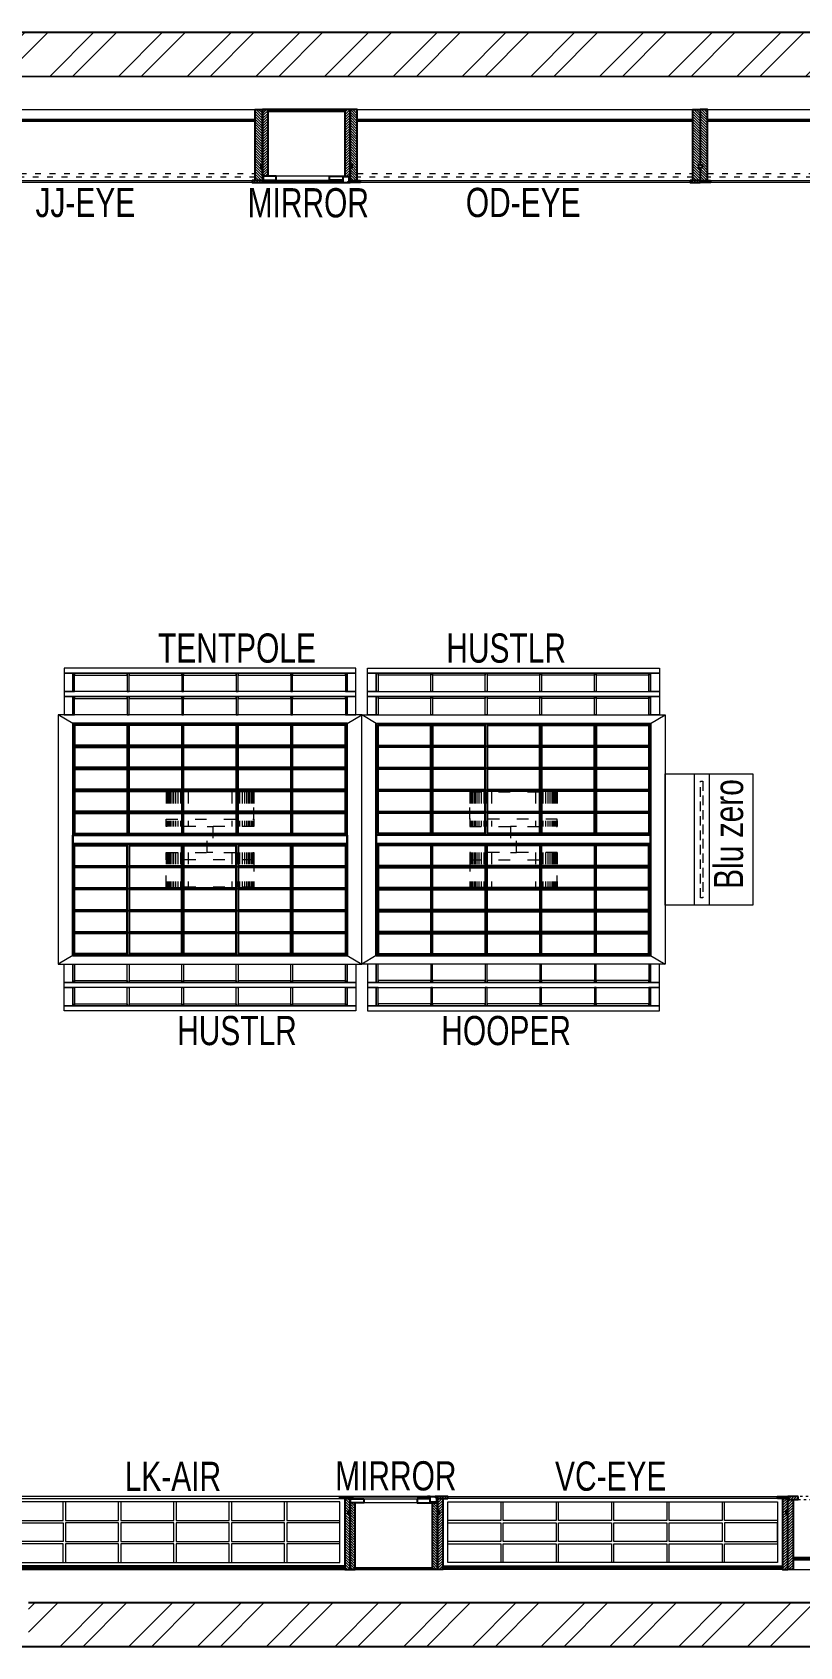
# Model space of a CAD drawing. Header units: feet. Extents: x 2649235 to 2667589, y -5717967 to -5712435.
# Drawn here: x 2652631 to 2655260, y -5717967 to -5712435 of the extents above; entities that cross this region are included whole.
import ezdxf

# ---------------------------------------------------------------- set-up
doc = ezdxf.new("R2010")
doc.units = ezdxf.units.FT
doc.header["$LTSCALE"] = 33
doc.header["$MEASUREMENT"] = 0
doc.linetypes.add('ACAD_ISO03W100', pattern=[30, 12, -18])
doc.linetypes.add('D10_DASHED', pattern=[0.75, 0.5, -0.25])
doc.layers.add('A-WALL', color=1, linetype='Continuous')
for name, color, linetype, lineweight in [('A-WALL HATCH', 251, 'Continuous', 0), ('HIDDEN LINE', 177, 'Continuous', 0), ('LENS-DIM', 252, 'Continuous', 5), ('LENS-FURNITURE', 13, 'Continuous', 9), ('LENS_DIMENSION', 193, 'Continuous', 0), ('LENS_TEXT', 31, 'Continuous', 5), ('LK-FF&E FLOOR', 1, 'Continuous', 9), ('LK-FF&E WALL', 1, 'Continuous', 9), ('LN-ELEVATION-1', 81, 'Continuous', 25), ('LN-ELEVATION-2', 103, 'Continuous', 20), ('LN-ELEVATION-3', 125, 'Continuous', 18), ('LN-ELEVATION-4', 145, 'Continuous', 13), ('LN-ELEVATION-5', 167, 'Continuous', 5), ('LN-HATCH', 251, 'Continuous', 0), ('PLANO-TXT', 252, 'Continuous', 5)]:
    doc.layers.add(name, color=color, linetype=linetype, lineweight=lineweight)
doc.styles.add('LK TXT', font='GILC____.TTF', dxfattribs={"height": 100})
pattern_1 = [(45, (7858054.083674966, 3504049.203216764), (-4.490128060534575, 4.490128060534575), [])]
pattern_2 = [(45, (3990327.293469645, 1709214.691590092), (-4.490128060534575, 4.490128060534575), [])]

# ---------------------------------------------------------------- blocks, each defined once
blk = doc.blocks.new('A$C5cfb5471')
at = {"layer": 'A-WALL HATCH'}
h = blk.add_hatch(dxfattribs=at)
h.set_pattern_fill('ANSI32', color=256, scale=444)
h.set_pattern_definition([(45, (-3590091.933829314, 5459267.424079073), (-117.7332790675601, 117.7332790675601), []), (45, (-3590013.444976734, 5459267.424079073), (-117.7332790675601, 117.7332790675601), [])])
h.paths.add_polyline_path([(-11795.90000000037, 0), (-11795.90000000037, 150), (-14970.90000000037, 150), (-14970.90000000037, 0)])
h.paths.add_polyline_path([(-11771.00284641608, 5380.134664833546), (-11771.00284641608, 5532.399999999441), (-14996.30000000074, 5532.399999999441), (-14996.30000000074, 5382.399999999441)])
h.paths.add_polyline_path([(-15250.30000000074, 5382.399999999441), (-15250.30000000074, 5532.399999999441), (-18323.70000000018, 5532.399999999441), (-18323.70000000018, 4925.199999999255), (-18069.70000000018, 4925.199999999255), (-18069.70000000018, 5382.399999999441)])
h.paths.add_polyline_path([(-15224.90000000037, 0), (-15224.90000000037, 150), (-18069.70000000018, 150), (-18069.70000000018, 607.1999999992549), (-18323.70000000018, 607.1999999992549), (-18323.70000000018, 0)])
at = {"layer": 'A-WALL'}
for p, q in [((-18323.70000000018, 5532.399999999441), (0, 5532.399999999441)), ((-14996.30000000074, 5382.399999999441), (-11771.00284641608, 5380.134664833546)), ((-11795.90000000037, 150), (-14970.90000000037, 150)), ((0, 0), (-18323.70000000018, 0))]:
    blk.add_line(p, q, dxfattribs=at)
blk = doc.blocks.new('MIRROR')
at = {"layer": 'LN-HATCH', "ltscale": 0.5}
h = blk.add_hatch(dxfattribs=at)
h.set_pattern_fill('ANSI31', color=256, scale=2)
h.set_pattern_definition([(45, (4060433.741624544, 1708720.786904081), (-4.490128060534575, 4.490128060534575), [])])
h.paths.add_polyline_path([(212.944788963403, 101.3407590774622), (230.944788963403, 101.3407590774622), (230.944788963403, -127.6592409225377), (212.944788963403, -127.6592409225377)])
h.paths.add_polyline_path([(230.944788963403, 95.34075907746227), (494.9447889634027, 95.34075907746227), (494.9447889634027, 101.3407590774622), (230.944788963403, 101.3407590774622)])
h.paths.add_polyline_path([(512.9447889634027, 101.3407590774622), (494.9447889634027, 101.3407590774622), (494.9447889634027, -127.6592409225377), (512.9447889634027, -127.6592409225377)])
at = {"layer": 'Defpoints'}
blk.add_lwpolyline([(512.9447889634027, 101.3407590774622), (212.944788963403, 101.3407590774622), (212.944788963403, -148.6592409225377), (512.9447889634027, -148.6592409225377)], close=True, dxfattribs=at)
at = {"layer": 'LN-ELEVATION-1'}
for points in [[(212.944788963403, 101.3407590774622), (230.944788963403, 101.3407590774622), (230.944788963403, -127.6592409225377), (212.944788963403, -127.6592409225377)], [(230.944788963403, 95.34075907746227), (494.9447889634027, 95.34075907746227), (494.9447889634027, 101.3407590774622), (230.944788963403, 101.3407590774622)], [(512.9447889634027, 101.3407590774622), (494.9447889634027, 101.3407590774622), (494.9447889634027, -127.6592409225377), (512.9447889634027, -127.6592409225377)], [(259.944788963403, -141.6592409225377), (259.944788963403, -127.6592409225377), (214.944788963403, -127.6592409225377), (214.944788963403, -148.6592409225377), (223.944788963403, -148.6592409225377), (223.944788963403, -147.1592409225377), (216.444788963403, -147.1592409225377), (216.444788963403, -141.6592409225377)], [(442.944788963403, -141.6592409225377), (442.944788963403, -127.6592409225377), (487.9447889634028, -127.6592409225377), (487.9447889634028, -148.6592409225377), (478.9447889634026, -148.6592409225377), (478.9447889634026, -147.1592409225377), (486.4447889634027, -147.1592409225377), (486.4447889634027, -141.6592409225377)], [(504.944788963403, -148.6592409225377), (504.944788963403, -147.1592409225377), (509.444788963403, -147.1592409225377), (509.444788963403, -129.1592409225377), (487.9447889634028, -129.1592409225377), (487.9447889634028, -127.6592409225377), (510.9447889634028, -127.6592409225377), (510.9447889634028, -148.6592409225377)]]:
    blk.add_lwpolyline(points, close=True, dxfattribs=at)
at = {"layer": 'LN-ELEVATION-2', "color": 4, "lineweight": 0}
blk.add_lwpolyline([(216.444788963403, -141.6592409225377), (486.4447889634027, -141.6592409225377), (486.4447889634027, -147.1592409225377), (216.444788963403, -147.1592409225377)], close=True, dxfattribs=at)
at = {"layer": 'LN-ELEVATION-2'}
blk.add_lwpolyline([(259.944788963403, -141.6592409225377), (442.944788963403, -141.6592409225377), (442.944788963403, -127.6592409225377), (259.944788963403, -127.6592409225377)], close=True, dxfattribs=at)
at = {"layer": 'LN-ELEVATION-4', "ltscale": 0.5}
blk.add_line((478.9447889634026, -148.6592409225377), (223.944788963403, -148.6592409225377), dxfattribs=at)
blk = doc.blocks.new('JJ SH 1200')
at = {"layer": 'LN-HATCH', "ltscale": 0.5}
h = blk.add_hatch(dxfattribs=at)
h.set_pattern_fill('ANSI31', color=256, scale=2)
h.set_pattern_definition([(45, (4097187.330767878, 1708800.267299229), (-4.490128060534575, 4.490128060534575), [])])
h.paths.add_polyline_path([(792.0591651862488, 220), (792.0591651862488, 30), (786.0591651862486, 30), (786.0591651862486, 20), (792.0591651862488, 20), (792.0591651862488, -24), (767.0591651862488, -24), (767.0591651862488, 220)])
h.paths.add_polyline_path([(-382.9408348137513, 180), (767.0591651862488, 180), (767.0591651862488, 186), (-382.9408348137513, 186)])
h.paths.add_polyline_path([(757.0591651862486, -24), (757.0591651862486, -30), (792.0591651862488, -30), (792.0591651862488, -24)])
h.paths.add_polyline_path([(-407.9408348137512, 220), (-407.9408348137512, 30), (-401.9408348137512, 30), (-401.9408348137512, 20), (-407.9408348137512, 20), (-407.9408348137512, -24), (-382.9408348137513, -24), (-382.9408348137513, 220)])
h.paths.add_polyline_path([(-372.9408348137513, -24), (-372.9408348137513, -30), (-407.9408348137512, -30), (-407.9408348137512, -24)])
at = {"layer": 'LN-ELEVATION-1', "ltscale": 0.5}
for points in [[(-407.9408348137512, 220), (-407.9408348137512, 30), (-401.9408348137512, 30), (-401.9408348137512, 20), (-407.9408348137512, 20), (-407.9408348137512, -24), (-382.9408348137513, -24), (-382.9408348137513, 220)], [(-382.9408348137513, 180), (767.0591651862488, 180), (767.0591651862488, 186), (-382.9408348137513, 186)], [(792.0591651862488, 220), (792.0591651862488, 30), (786.0591651862486, 30), (786.0591651862486, 20), (792.0591651862488, 20), (792.0591651862488, -24), (767.0591651862488, -24), (767.0591651862488, 220)], [(-372.9408348137513, -24), (-372.9408348137513, -30), (-407.9408348137512, -30), (-407.9408348137512, -24)], [(757.0591651862486, -24), (757.0591651862486, -30), (792.0591651862488, -30), (792.0591651862488, -24)]]:
    blk.add_lwpolyline(points, close=True, dxfattribs=at)
at = {"layer": 'LN-ELEVATION-3', "ltscale": 0.5}
for p, q in [((767.0591651862488, 220), (-382.9408348137513, 220)), ((757.0591651862486, -24), (-372.9408348137513, -24)), ((-372.9408348137513, -30), (757.0591651862486, -30))]:
    blk.add_line(p, q, dxfattribs=at)
at = {"layer": 'LN-ELEVATION-4', "linetype": 'ACAD_ISO03W100', "ltscale": 0.05}
blk.add_lwpolyline([(767.0591651862488, 0), (-382.9408348137513, 0), (-382.9408348137513, -12), (767.0591651862488, -12)], close=True, dxfattribs=at)
blk = doc.blocks.new('VC HD 1200')
at = {"layer": 'LN-HATCH', "ltscale": 0.5}
h = blk.add_hatch(dxfattribs=at)
h.set_pattern_fill('ANSI31', color=256, scale=2)
h.set_pattern_definition([(45, (3760859.752907088, 1795248.935917533), (-4.490128060534575, 4.490128060534575), [])])
h.paths.add_polyline_path([(-1200, 250), (-1200, 60), (-1194, 60), (-1194, 50), (-1200, 50), (-1200, 6), (-1182, 6), (-1182, 250)])
h = blk.add_hatch(dxfattribs=at)
h.set_pattern_fill('ANSI31', color=256, scale=2)
h.set_pattern_definition(pattern_1)
h.paths.add_polyline_path([(0, 250), (0, 60), (-6, 60), (-6, 50), (0, 50), (0, 6), (-18, 6), (-18, 250)])
h = blk.add_hatch(dxfattribs=at)
h.set_pattern_fill('ANSI31', color=256, scale=2)
h.set_pattern_definition([(45, (7858047.083674965, 3504049.203216764), (-4.490128060534575, 4.490128060534575), [])])
h.paths.add_polyline_path([(-1165, 6), (-1165, 0), (-1200, 0), (-1200, 6)])
h = blk.add_hatch(dxfattribs=at)
h.set_pattern_fill('ANSI31', color=256, scale=2)
h.set_pattern_definition(pattern_1)
h.paths.add_polyline_path([(-28, 6), (-28, 0), (0, 0), (0, 6)])
at = {"layer": 'LN-ELEVATION-1', "ltscale": 0.5}
for points in [[(-1200, 250), (-1200, 60), (-1194, 60), (-1194, 50), (-1200, 50), (-1200, 6), (-1182, 6), (-1182, 250)], [(-18, 238), (-1182, 238), (-1182, 244), (-18, 244)], [(0, 250), (0, 60), (-6, 60), (-6, 50), (0, 50), (0, 6), (-18, 6), (-18, 250)], [(-1165, 6), (-1165, 0), (-1200, 0), (-1200, 6)], [(-35, 6), (-35, 0), (0, 0), (0, 6)]]:
    blk.add_lwpolyline(points, close=True, dxfattribs=at)
at = {"layer": 'LN-ELEVATION-3', "ltscale": 0.5}
for p, q in [((-1182, 250), (-18, 250)), ((-1165, 6), (-35, 6)), ((-35, 0), (-1165, 0))]:
    blk.add_line(p, q, dxfattribs=at)
for points in [[(-1165.000000000465, 226), (-35, 226), (-35, 18), (-1165.000000000465, 18)], [(-1165.000000000465, 226), (-983.3333333334886, 226), (-983.3333333334886, 162), (-1165.000000000465, 162)], [(-975.3333333334886, 226), (-793.6666666665112, 226), (-793.6666666665112, 162), (-975.3333333334886, 162)], [(-785.6666666665112, 226), (-603.9999999995342, 226), (-603.9999999995342, 162), (-785.6666666665112, 162)], [(-595.9999999995342, 226), (-414.3333333325572, 226), (-414.3333333325572, 162), (-595.9999999995342, 162)], [(-406.3333333325572, 226), (-224.6666666655801, 226), (-224.6666666655801, 162), (-406.3333333325572, 162)], [(-216.6666666655801, 226), (-34.99999999860302, 226), (-34.99999999860302, 162), (-216.6666666655801, 162)], [(-1165.000000000465, 90), (-983.3333333334886, 90), (-983.3333333334886, 154), (-1165.000000000465, 154)], [(-975.3333333334886, 154), (-793.6666666665112, 154), (-793.6666666665112, 90), (-975.3333333334886, 90)], [(-785.6666666665112, 154), (-603.9999999995342, 154), (-603.9999999995342, 90), (-785.6666666665112, 90)], [(-595.9999999995342, 154), (-414.3333333325572, 154), (-414.3333333325572, 90), (-595.9999999995342, 90)], [(-406.3333333325572, 154), (-224.6666666655801, 154), (-224.6666666655801, 90), (-406.3333333325572, 90)], [(-216.6666666655801, 154), (-34.99999999860302, 154), (-34.99999999860302, 90), (-216.6666666655801, 90)], [(-1165.000000000465, 82), (-983.3333333334886, 82), (-983.3333333334886, 18), (-1165.000000000465, 18)], [(-975.3333333334886, 82), (-793.6666666665112, 82), (-793.6666666665112, 18), (-975.3333333334886, 18)], [(-785.6666666665112, 82), (-603.9999999995342, 82), (-603.9999999995342, 18), (-785.6666666665112, 18)], [(-595.9999999995342, 82), (-414.3333333325572, 82), (-414.3333333325572, 18), (-595.9999999995342, 18)], [(-406.3333333325572, 82), (-224.6666666655801, 82), (-224.6666666655801, 18), (-406.3333333325572, 18)], [(-216.6666666655801, 82), (-34.99999999860302, 82), (-34.99999999860302, 18), (-216.6666666655801, 18)]]:
    blk.add_lwpolyline(points, close=True, dxfattribs=at)
blk = doc.blocks.new('ffgd')
at = {"layer": 'LN-ELEVATION-4', "linetype": 'ACAD_ISO03W100', "ltscale": 0.1}
blk.add_lwpolyline([(0, 47.31184294237753), (0, -41.46233547315932), (-20, -41.46233547315932), (-20, 47.31184294237753)], close=True, dxfattribs=at)
at = {"layer": 'LN-ELEVATION-5', "linetype": 'ACAD_ISO03W100', "ltscale": 0.1}
for p, q in [((-159.8999999999068, 165.715584376594), (-159.8999999999068, 47.31184294237753)), ((-159.6999999997206, 165.715584376594), (-159.6999999997206, 47.31184294237753)), ((-159.3999999999068, 165.715584376594), (-159.3999999999068, 47.31184294237753)), ((-159, 165.715584376594), (-159, 47.31184294237753)), ((-158.5, 165.715584376594), (-158.5, 47.31184294237753)), ((-157.8999999999068, 165.715584376594), (-157.8999999999068, 47.31184294237753)), ((-157.1000000000931, 165.715584376594), (-157.1000000000931, 47.31184294237753)), ((-156.1000000000931, 165.715584376594), (-156.1000000000931, 47.31184294237753)), ((-154.1000000000931, 165.715584376594), (-154.1000000000931, 47.31184294237753)), ((-151.1000000000931, 165.715584376594), (-151.1000000000931, 47.31184294237753)), ((-146.1000000000931, 165.715584376594), (-146.1000000000931, 47.31184294237753)), ((-141.1000000000931, 165.715584376594), (-141.1000000000931, 47.31184294237753)), ((-135.1000000000931, 165.715584376594), (-135.1000000000931, 47.31184294237753)), ((-128.1000000000931, 165.715584376594), (-128.1000000000931, 47.31184294237753)), ((-120.1000000000931, 165.715584376594), (-120.1000000000931, 47.31184294237753)), ((-111.1000000000931, 165.715584376594), (-111.1000000000931, 47.31184294237753)), ((-102.1000000000931, 165.715584376594), (-102.1000000000931, 47.31184294237753)), ((-85, 165.715584376594), (-85, 47.31184294237753)), ((65, 165.715584376594), (65, 47.31184294237753)), ((82.10000000009315, 165.715584376594), (82.10000000009315, 47.31184294237753)), ((91.10000000009312, 165.715584376594), (91.10000000009312, 47.31184294237753)), ((100.1000000000931, 165.715584376594), (100.1000000000931, 47.31184294237753)), ((108.1000000000931, 165.715584376594), (108.1000000000931, 47.31184294237753)), ((115.1000000000931, 165.715584376594), (115.1000000000931, 47.31184294237753)), ((121.1000000000931, 165.715584376594), (121.1000000000931, 47.31184294237753)), ((126.1000000000931, 165.715584376594), (126.1000000000931, 47.31184294237753)), ((131.1000000000931, 165.715584376594), (131.1000000000931, 47.31184294237753)), ((134.1000000000931, 165.715584376594), (134.1000000000931, 47.31184294237753)), ((136.1000000000931, 165.715584376594), (136.1000000000931, 47.31184294237753)), ((137.1000000000931, 165.715584376594), (137.1000000000931, 47.31184294237753)), ((137.8999999999068, 165.715584376594), (137.8999999999068, 47.31184294237753)), ((138.5, 165.715584376594), (138.5, 47.31184294237753)), ((139, 165.715584376594), (139, 47.31184294237753)), ((139.3999999999067, 165.715584376594), (139.3999999999067, 47.31184294237753)), ((139.6999999997206, 165.715584376594), (139.6999999997206, 47.31184294237753)), ((139.8999999999068, 165.715584376594), (139.8999999999068, 47.31184294237753)), ((-159.8999999999068, -41.46233547315932), (-159.8999999999068, -159.8660769073758)), ((-159.6999999997206, -41.46233547315932), (-159.6999999997206, -159.8660769073758)), ((-159.3999999999068, -41.46233547315932), (-159.3999999999068, -159.8660769073758)), ((-159, -41.46233547315932), (-159, -159.8660769073758)), ((-158.5, -41.46233547315932), (-158.5, -159.8660769073758)), ((-157.8999999999068, -41.46233547315932), (-157.8999999999068, -159.8660769073758)), ((-157.1000000000931, -41.46233547315932), (-157.1000000000931, -159.8660769073758)), ((-156.1000000000931, -41.46233547315932), (-156.1000000000931, -159.8660769073758)), ((-154.1000000000931, -41.46233547315932), (-154.1000000000931, -159.8660769073758)), ((-151.1000000000931, -41.46233547315932), (-151.1000000000931, -159.8660769073758)), ((-146.1000000000931, -41.46233547315932), (-146.1000000000931, -159.8660769073758)), ((-141.1000000000931, -41.46233547315932), (-141.1000000000931, -159.8660769073758)), ((-135.1000000000931, -41.46233547315932), (-135.1000000000931, -159.8660769073758)), ((-128.1000000000931, -41.46233547315932), (-128.1000000000931, -159.8660769073758)), ((-120.1000000000931, -41.46233547315932), (-120.1000000000931, -159.8660769073758)), ((-111.1000000000931, -41.46233547315932), (-111.1000000000931, -159.8660769073758)), ((-102.1000000000931, -41.46233547315932), (-102.1000000000931, -159.8660769073758)), ((-85, -41.46233547315932), (-85, -159.8660769073758)), ((65, -41.46233547315932), (65, -159.8660769073758)), ((82.10000000009315, -41.46233547315932), (82.10000000009315, -159.8660769073758)), ((91.10000000009312, -41.46233547315932), (91.10000000009312, -159.8660769073758)), ((100.1000000000931, -41.46233547315932), (100.1000000000931, -159.8660769073758)), ((108.1000000000931, -41.46233547315932), (108.1000000000931, -159.8660769073758)), ((115.1000000000931, -41.46233547315932), (115.1000000000931, -159.8660769073758)), ((121.1000000000931, -41.46233547315932), (121.1000000000931, -159.8660769073758)), ((126.1000000000931, -41.46233547315932), (126.1000000000931, -159.8660769073758)), ((131.1000000000931, -41.46233547315932), (131.1000000000931, -159.8660769073758)), ((134.1000000000931, -41.46233547315932), (134.1000000000931, -159.8660769073758)), ((136.1000000000931, -41.46233547315932), (136.1000000000931, -159.8660769073758)), ((137.1000000000931, -41.46233547315932), (137.1000000000931, -159.8660769073758)), ((137.8999999999068, -41.46233547315932), (137.8999999999068, -159.8660769073758)), ((138.5, -41.46233547315932), (138.5, -159.8660769073758)), ((139, -41.46233547315932), (139, -159.8660769073758)), ((139.3999999999067, -41.46233547315932), (139.3999999999067, -159.8660769073758)), ((139.6999999997206, -41.46233547315932), (139.6999999997206, -159.8660769073758)), ((139.8999999999068, -41.46233547315932), (139.8999999999068, -159.8660769073758))]:
    blk.add_line(p, q, dxfattribs=at)
for points in [[(140, 72.9897628070321), (140, 165.715584376594), (-160, 165.715584376594), (-160, 72.9897628070321)], [(140, -67.14025533781387), (140, -159.8660769073758), (-160, -159.8660769073758), (-160, -67.14025533781387)]]:
    blk.add_lwpolyline(points, dxfattribs=at)
for points in [[(140, 72.9897628070321), (140, 47.31184294237753), (-160, 47.31184294237753), (-160, 72.9897628070321)], [(140, -41.46233547315932), (140, -67.14025533781387), (-160, -67.14025533781387), (-160, -41.46233547315932)]]:
    blk.add_lwpolyline(points, close=True, dxfattribs=at)
blk = doc.blocks.new('EURO 1040 x 1175')
at = {"layer": 'LN-ELEVATION-1'}
for points in [[(-470, -327.434990927577), (470, -327.434990927577), (470, 467.5650090724229), (-470, 467.5650090724229)], [(-470, 85.06500907242298), (470, 85.06500907242298), (470, 467.5650090724229), (-470, 467.5650090724229)], [(-283.2000000029802, 85.06500907242298), (-277.2000000029802, 85.06500907242298), (-277.2000000029802, 467.5650090724229), (-283.2000000029802, 467.5650090724229)], [(-96.40000000596046, 85.06500907242298), (-90.40000000596045, 85.06500907242298), (-90.40000000596045, 467.5650090724229), (-96.40000000596046, 467.5650090724229)], [(90.3999999910593, 85.06500907242298), (96.3999999910593, 85.06500907242298), (96.3999999910593, 467.5650090724229), (90.3999999910593, 467.5650090724229)], [(277.1999999880791, 85.06500907242298), (283.1999999880791, 85.06500907242298), (283.1999999880791, 467.5650090724229), (277.1999999880791, 467.5650090724229)], [(-470.0000000149008, 386.565009072423), (-283.2000000029802, 386.565009072423), (-283.2000000029802, 392.565009072423), (-470.0000000149008, 392.565009072423)], [(-277.2000000178814, 386.565009072423), (-96.40000000596046, 386.565009072423), (-96.40000000596046, 392.565009072423), (-277.2000000178814, 392.565009072423)], [(-90.40000002086165, 386.565009072423), (90.3999999910593, 386.565009072423), (90.3999999910593, 392.565009072423), (-90.40000002086165, 392.565009072423)], [(96.39999997615817, 386.565009072423), (277.1999999880791, 386.565009072423), (277.1999999880791, 392.565009072423), (96.39999997615817, 392.565009072423)], [(283.1999999880791, 386.565009072423), (470, 386.565009072423), (470, 392.565009072423), (283.1999999880791, 392.565009072423)], [(-470.0000000149008, 311.190009072423), (-283.2000000029802, 311.190009072423), (-283.2000000029802, 317.190009072423), (-470.0000000149008, 317.190009072423)], [(-277.2000000178814, 311.190009072423), (-96.40000000596046, 311.190009072423), (-96.40000000596046, 317.190009072423), (-277.2000000178814, 317.190009072423)], [(-90.40000002086165, 311.190009072423), (90.3999999910593, 311.190009072423), (90.3999999910593, 317.190009072423), (-90.40000002086165, 317.190009072423)], [(96.39999997615817, 311.190009072423), (277.1999999880791, 311.190009072423), (277.1999999880791, 317.190009072423), (96.39999997615817, 317.190009072423)], [(283.1999999880791, 311.190009072423), (470, 311.190009072423), (470, 317.190009072423), (283.1999999880791, 317.190009072423)], [(-470.0000000149008, 235.815009072423), (-283.2000000029802, 235.815009072423), (-283.2000000029802, 241.815009072423), (-470.0000000149008, 241.815009072423)], [(-277.2000000178814, 235.815009072423), (-96.40000000596046, 235.815009072423), (-96.40000000596046, 241.815009072423), (-277.2000000178814, 241.815009072423)], [(-90.40000002086165, 235.815009072423), (90.3999999910593, 235.815009072423), (90.3999999910593, 241.815009072423), (-90.40000002086165, 241.815009072423)], [(96.39999997615817, 235.815009072423), (277.1999999880791, 235.815009072423), (277.1999999880791, 241.815009072423), (96.39999997615817, 241.815009072423)], [(283.1999999880791, 235.815009072423), (470, 235.815009072423), (470, 241.815009072423), (283.1999999880791, 241.815009072423)], [(-470.0000000149008, 160.440009072423), (-283.2000000029802, 160.440009072423), (-283.2000000029802, 166.440009072423), (-470.0000000149008, 166.440009072423)], [(-277.2000000178814, 160.440009072423), (-96.40000000596046, 160.440009072423), (-96.40000000596046, 166.440009072423), (-277.2000000178814, 166.440009072423)], [(-90.40000002086165, 160.440009072423), (90.3999999910593, 160.440009072423), (90.3999999910593, 166.440009072423), (-90.40000002086165, 166.440009072423)], [(96.39999997615817, 160.440009072423), (277.1999999880791, 160.440009072423), (277.1999999880791, 166.440009072423), (96.39999997615817, 166.440009072423)], [(283.1999999880791, 160.440009072423), (470, 160.440009072423), (470, 166.440009072423), (283.1999999880791, 166.440009072423)], [(-470, 85.06500907242298), (470, 85.06500907242298), (470, 55.06500907242298), (-470, 55.06500907242298)], [(-470, 55.06500907242298), (470, 55.06500907242298), (470, -327.434990927577), (-470, -327.434990927577)], [(-283.2000000029802, 55.06500907242298), (-277.2000000029802, 55.06500907242298), (-277.2000000029802, -327.434990927577), (-283.2000000029802, -327.434990927577)], [(-96.40000000596046, 55.06500907242298), (-90.40000000596045, 55.06500907242298), (-90.40000000596045, -327.434990927577), (-96.40000000596046, -327.434990927577)], [(90.3999999910593, 55.06500907242298), (96.3999999910593, 55.06500907242298), (96.3999999910593, -327.434990927577), (90.3999999910593, -327.434990927577)], [(277.1999999880791, 55.06500907242298), (283.1999999880791, 55.06500907242298), (283.1999999880791, -327.434990927577), (277.1999999880791, -327.434990927577)], [(-470.0000000149008, -20.30999092757702), (-283.2000000029802, -20.30999092757702), (-283.2000000029802, -26.30999092757702), (-470.0000000149008, -26.30999092757702)], [(-277.2000000178814, -20.30999092757702), (-96.40000000596046, -20.30999092757702), (-96.40000000596046, -26.30999092757702), (-277.2000000178814, -26.30999092757702)], [(-90.40000002086165, -20.30999092757702), (90.3999999910593, -20.30999092757702), (90.3999999910593, -26.30999092757702), (-90.40000002086165, -26.30999092757702)], [(96.39999997615817, -20.30999092757702), (277.1999999880791, -20.30999092757702), (277.1999999880791, -26.30999092757702), (96.39999997615817, -26.30999092757702)], [(283.1999999880791, -20.30999092757702), (470, -20.30999092757702), (470, -26.30999092757702), (283.1999999880791, -26.30999092757702)], [(-470.0000000149008, -95.68499092757702), (-283.2000000029802, -95.68499092757702), (-283.2000000029802, -101.684990927577), (-470.0000000149008, -101.684990927577)], [(-277.2000000178814, -95.68499092757702), (-96.40000000596046, -95.68499092757702), (-96.40000000596046, -101.684990927577), (-277.2000000178814, -101.684990927577)], [(-90.40000002086165, -95.68499092757702), (90.3999999910593, -95.68499092757702), (90.3999999910593, -101.684990927577), (-90.40000002086165, -101.684990927577)], [(96.39999997615817, -95.68499092757702), (277.1999999880791, -95.68499092757702), (277.1999999880791, -101.684990927577), (96.39999997615817, -101.684990927577)], [(283.1999999880791, -95.68499092757702), (470, -95.68499092757702), (470, -101.684990927577), (283.1999999880791, -101.684990927577)], [(-470.0000000149008, -171.059990927577), (-283.2000000029802, -171.059990927577), (-283.2000000029802, -177.059990927577), (-470.0000000149008, -177.059990927577)], [(-277.2000000178814, -171.059990927577), (-96.40000000596046, -171.059990927577), (-96.40000000596046, -177.059990927577), (-277.2000000178814, -177.059990927577)], [(-90.40000002086165, -171.059990927577), (90.3999999910593, -171.059990927577), (90.3999999910593, -177.059990927577), (-90.40000002086165, -177.059990927577)], [(96.39999997615817, -171.059990927577), (277.1999999880791, -171.059990927577), (277.1999999880791, -177.059990927577), (96.39999997615817, -177.059990927577)], [(283.1999999880791, -171.059990927577), (470, -171.059990927577), (470, -177.059990927577), (283.1999999880791, -177.059990927577)], [(-470.0000000149008, -246.434990927577), (-283.2000000029802, -246.434990927577), (-283.2000000029802, -252.434990927577), (-470.0000000149008, -252.434990927577)], [(-277.2000000178814, -246.434990927577), (-96.40000000596046, -246.434990927577), (-96.40000000596046, -252.434990927577), (-277.2000000178814, -252.434990927577)], [(-90.40000002086165, -246.434990927577), (90.3999999910593, -246.434990927577), (90.3999999910593, -252.434990927577), (-90.40000002086165, -252.434990927577)], [(96.39999997615817, -246.434990927577), (277.1999999880791, -246.434990927577), (277.1999999880791, -252.434990927577), (96.39999997615817, -252.434990927577)], [(283.1999999880791, -246.434990927577), (470, -246.434990927577), (470, -252.434990927577), (283.1999999880791, -252.434990927577)]]:
    blk.add_lwpolyline(points, close=True, dxfattribs=at)
for points in [[(-283.2000000029802, 461.5650090724228), (-464, 461.5650090724228), (-464, 317.190009072423)], [(-96.40000000596046, 461.5650090724228), (-277.2000000029802, 461.5650090724228)], [(90.3999999910593, 461.5650090724228), (-90.40000000596045, 461.5650090724228)], [(277.1999999880791, 461.5650090724228), (96.3999999910593, 461.5650090724228)], [(464, 317.190009072423), (464, 461.5650090724228), (283.1999999880791, 461.5650090724228)], [(-464, 311.190009072423), (-464, 241.815009072423)], [(464, 241.815009072423), (464, 311.190009072423)], [(-464, 235.815009072423), (-464, 166.440009072423)], [(464, 166.440009072423), (464, 235.815009072423)], [(-464, 160.440009072423), (-464, 91.06500907242297), (-283.2000000029802, 91.06500907242297)], [(283.1999999880791, 91.06500907242297), (464, 91.06500907242297), (464, 160.440009072423)], [(-277.2000000029802, 91.06500907242297), (-96.40000000596046, 91.06500907242297)], [(-90.40000000596045, 91.06500907242297), (90.3999999910593, 91.06500907242297)], [(96.3999999910593, 91.06500907242297), (277.1999999880791, 91.06500907242297)], [(-464, -20.30999092757702), (-464, 49.06500907242298), (-283.2000000029802, 49.06500907242298)], [(-277.2000000029802, 49.06500907242298), (-96.40000000596046, 49.06500907242298)], [(-90.40000000596045, 49.06500907242298), (90.3999999910593, 49.06500907242298)], [(96.3999999910593, 49.06500907242298), (277.1999999880791, 49.06500907242298)], [(283.1999999880791, 49.06500907242298), (464, 49.06500907242298), (464, -20.30999092757702)], [(-464, -95.68499092757702), (-464, -26.30999092757702)], [(464, -26.30999092757702), (464, -95.68499092757702)], [(-464, -171.059990927577), (-464, -101.684990927577)], [(464, -101.684990927577), (464, -171.059990927577)], [(-283.2000000029802, -321.434990927577), (-464, -321.434990927577), (-464, -177.059990927577)], [(464, -177.059990927577), (464, -321.434990927577), (283.1999999880791, -321.434990927577)], [(-96.40000000596046, -321.434990927577), (-277.2000000029802, -321.434990927577)], [(90.3999999910593, -321.434990927577), (-90.40000000596045, -321.434990927577)], [(277.1999999880791, -321.434990927577), (96.3999999910593, -321.434990927577)]]:
    blk.add_lwpolyline(points, dxfattribs=at)
at = {"layer": 'LN-ELEVATION-2'}
blk.add_lwpolyline([(-520, -357.434990927577), (520, -357.434990927577), (520, 497.5650090724228), (-520, 497.5650090724228)], close=True, dxfattribs=at)
for points in [[(-470, 467.5650090724229), (-520, 497.5650090724228)], [(470, 467.5650090724229), (520, 497.5650090724228)], [(-470, -327.434990927577), (-520, -357.434990927577)], [(470, -327.434990927577), (520, -357.434990927577)]]:
    blk.add_lwpolyline(points, dxfattribs=at)
at = {"layer": 'LN-ELEVATION-3'}
for points in [[(-500, 559.5650090724229), (500, 559.5650090724229), (500, 577.5650090724228), (-500, 577.5650090724228)], [(-500, 497.5650090724228), (-470, 497.5650090724228), (-470, 559.5650090724229), (-500, 559.5650090724229)], [(470, 497.5650090724228), (500, 497.5650090724228), (500, 559.5650090724229), (470, 559.5650090724229)], [(-500, -357.434990927577), (-470, -357.434990927577), (-470, -419.434990927577), (-500, -419.434990927577)], [(470, -357.434990927577), (500, -357.434990927577), (500, -419.434990927577), (470, -419.434990927577)], [(-500, -419.434990927577), (500, -419.434990927577), (500, -437.4349909275768), (-500, -437.4349909275768)]]:
    blk.add_lwpolyline(points, close=True, dxfattribs=at)
at = {"layer": 'LN-ELEVATION-4'}
for points in [[(-500, 639.5650090724228), (500, 639.5650090724228), (500, 657.565009072423), (-500, 657.565009072423)], [(-500, 577.5650090724228), (-470, 577.5650090724228), (-470, 639.5650090724228), (-500, 639.5650090724228)], [(470, 577.5650090724228), (500, 577.5650090724228), (500, 639.5650090724228), (470, 639.5650090724228)], [(-470, 497.5650090724228), (-464, 497.5650090724228), (-464, 559.5650090724229), (-470, 559.5650090724229)], [(-464, 553.565009072423), (-283.2000000029802, 553.565009072423), (-283.2000000029802, 559.5650090724229), (-464, 559.5650090724229)], [(-283.2000000029802, 497.5650090724228), (-277.2000000029802, 497.5650090724228), (-277.2000000029802, 559.5650090724229), (-283.2000000029802, 559.5650090724229)], [(-277.2000000029802, 553.565009072423), (-96.40000000596046, 553.565009072423), (-96.40000000596046, 559.5650090724229), (-277.2000000029802, 559.5650090724229)], [(-96.40000000596046, 497.5650090724228), (-90.40000000596045, 497.5650090724228), (-90.40000000596045, 559.5650090724229), (-96.40000000596046, 559.5650090724229)], [(-90.40000000596045, 553.565009072423), (90.3999999910593, 553.565009072423), (90.3999999910593, 559.5650090724229), (-90.40000000596045, 559.5650090724229)], [(90.3999999910593, 497.5650090724228), (96.3999999910593, 497.5650090724228), (96.3999999910593, 559.5650090724229), (90.3999999910593, 559.5650090724229)], [(96.3999999910593, 553.565009072423), (277.1999999880791, 553.565009072423), (277.1999999880791, 559.5650090724229), (96.3999999910593, 559.5650090724229)], [(277.1999999880791, 497.5650090724228), (283.1999999880791, 497.5650090724228), (283.1999999880791, 559.5650090724229), (277.1999999880791, 559.5650090724229)], [(283.1999999880791, 553.565009072423), (463.9999999850988, 553.565009072423), (463.9999999850988, 559.5650090724229), (283.1999999880791, 559.5650090724229)], [(464, 497.5650090724228), (470, 497.5650090724228), (470, 559.5650090724229), (464, 559.5650090724229)], [(-470, -357.434990927577), (-464, -357.434990927577), (-464, -419.434990927577), (-470, -419.434990927577)], [(-283.2000000029802, -357.434990927577), (-277.2000000029802, -357.434990927577), (-277.2000000029802, -419.434990927577), (-283.2000000029802, -419.434990927577)], [(-96.40000000596046, -357.434990927577), (-90.40000000596045, -357.434990927577), (-90.40000000596045, -419.434990927577), (-96.40000000596046, -419.434990927577)], [(90.3999999910593, -357.434990927577), (96.3999999910593, -357.434990927577), (96.3999999910593, -419.434990927577), (90.3999999910593, -419.434990927577)], [(277.1999999880791, -357.434990927577), (283.1999999880791, -357.434990927577), (283.1999999880791, -419.434990927577), (277.1999999880791, -419.434990927577)], [(464, -357.434990927577), (470, -357.434990927577), (470, -419.434990927577), (464, -419.434990927577)], [(-500, -437.4349909275768), (-470, -437.4349909275768), (-470, -499.4349909275769), (-500, -499.4349909275769)], [(-464, -413.4349909275768), (-283.2000000029802, -413.4349909275768), (-283.2000000029802, -419.434990927577), (-464, -419.434990927577)], [(-277.2000000029802, -413.4349909275768), (-96.40000000596046, -413.4349909275768), (-96.40000000596046, -419.434990927577), (-277.2000000029802, -419.434990927577)], [(-90.40000000596045, -413.4349909275768), (90.3999999910593, -413.4349909275768), (90.3999999910593, -419.434990927577), (-90.40000000596045, -419.434990927577)], [(96.3999999910593, -413.4349909275768), (277.1999999880791, -413.4349909275768), (277.1999999880791, -419.434990927577), (96.3999999910593, -419.434990927577)], [(283.1999999880791, -413.4349909275768), (463.9999999850988, -413.4349909275768), (463.9999999850988, -419.434990927577), (283.1999999880791, -419.434990927577)], [(470, -437.4349909275768), (500, -437.4349909275768), (500, -499.4349909275769), (470, -499.4349909275769)], [(-500, -499.4349909275769), (500, -499.4349909275769), (500, -517.434990927577), (-500, -517.434990927577)]]:
    blk.add_lwpolyline(points, close=True, dxfattribs=at)
at = {"layer": 'LN-ELEVATION-5'}
for points in [[(-470, 577.5650090724228), (-464, 577.5650090724228), (-464, 639.5650090724228), (-470, 639.5650090724228)], [(-464, 633.565009072423), (-283.2000000029802, 633.565009072423), (-283.2000000029802, 639.5650090724228), (-464, 639.5650090724228)], [(-283.2000000029802, 577.5650090724228), (-277.2000000029802, 577.5650090724228), (-277.2000000029802, 639.5650090724228), (-283.2000000029802, 639.5650090724228)], [(-277.2000000029802, 633.565009072423), (-96.40000000596046, 633.565009072423), (-96.40000000596046, 639.5650090724228), (-277.2000000029802, 639.5650090724228)], [(-96.40000000596046, 577.5650090724228), (-90.40000000596045, 577.5650090724228), (-90.40000000596045, 639.5650090724228), (-96.40000000596046, 639.5650090724228)], [(-90.40000000596045, 633.565009072423), (90.3999999910593, 633.565009072423), (90.3999999910593, 639.5650090724228), (-90.40000000596045, 639.5650090724228)], [(90.3999999910593, 577.5650090724228), (96.3999999910593, 577.5650090724228), (96.3999999910593, 639.5650090724228), (90.3999999910593, 639.5650090724228)], [(96.3999999910593, 633.565009072423), (277.1999999880791, 633.565009072423), (277.1999999880791, 639.5650090724228), (96.3999999910593, 639.5650090724228)], [(277.1999999880791, 577.5650090724228), (283.1999999880791, 577.5650090724228), (283.1999999880791, 639.5650090724228), (277.1999999880791, 639.5650090724228)], [(283.1999999880791, 633.565009072423), (463.9999999850988, 633.565009072423), (463.9999999850988, 639.5650090724228), (283.1999999880791, 639.5650090724228)], [(464, 577.5650090724228), (470, 577.5650090724228), (470, 639.5650090724228), (464, 639.5650090724228)], [(-470, -437.4349909275768), (-464, -437.4349909275768), (-464, -499.4349909275769), (-470, -499.4349909275769)], [(-283.2000000029802, -437.4349909275768), (-277.2000000029802, -437.4349909275768), (-277.2000000029802, -499.4349909275769), (-283.2000000029802, -499.4349909275769)], [(-96.40000000596046, -437.4349909275768), (-90.40000000596045, -437.4349909275768), (-90.40000000596045, -499.4349909275769), (-96.40000000596046, -499.4349909275769)], [(90.3999999910593, -437.4349909275768), (96.3999999910593, -437.4349909275768), (96.3999999910593, -499.4349909275769), (90.3999999910593, -499.4349909275769)], [(277.1999999880791, -437.4349909275768), (283.1999999880791, -437.4349909275768), (283.1999999880791, -499.4349909275769), (277.1999999880791, -499.4349909275769)], [(464, -437.4349909275768), (470, -437.4349909275768), (470, -499.4349909275769), (464, -499.4349909275769)], [(-464, -493.4349909275769), (-283.2000000029802, -493.4349909275769), (-283.2000000029802, -499.4349909275769), (-464, -499.4349909275769)], [(-277.2000000029802, -493.4349909275769), (-96.40000000596046, -493.4349909275769), (-96.40000000596046, -499.4349909275769), (-277.2000000029802, -499.4349909275769)], [(-90.40000000596045, -493.4349909275769), (90.3999999910593, -493.4349909275769), (90.3999999910593, -499.4349909275769), (-90.40000000596045, -499.4349909275769)], [(96.3999999910593, -493.4349909275769), (277.1999999880791, -493.4349909275769), (277.1999999880791, -499.4349909275769), (96.3999999910593, -499.4349909275769)], [(283.1999999880791, -493.4349909275769), (463.9999999850988, -493.4349909275769), (463.9999999850988, -499.4349909275769), (283.1999999880791, -499.4349909275769)]]:
    blk.add_lwpolyline(points, close=True, dxfattribs=at)
at = {"layer": 'LENS-DIM'}
blk.add_blockref('ffgd', (10, 67.14025533781387), dxfattribs=at)
blk = doc.blocks.new('CLENS 600')
at = {"layer": 'LN-HATCH', "ltscale": 0.5}
h = blk.add_hatch(dxfattribs=at)
h.set_pattern_fill('ANSI31', color=256, scale=2)
h.set_pattern_definition(pattern_2)
h.paths.add_polyline_path([(-600, 0), (-582, 0), (-582, -240), (-600, -240)])
h = blk.add_hatch(dxfattribs=at)
h.set_pattern_fill('ANSI31', color=256, scale=2)
h.set_pattern_definition([(45, (3975657.572909575, 1709214.691590092), (-4.490128060534575, 4.490128060534575), [])])
h.paths.add_polyline_path([(-18, 0), (0, 0), (0, -240), (-18, -240)])
h = blk.add_hatch(dxfattribs=at)
h.set_pattern_fill('ANSI31', color=256, scale=2)
h.set_pattern_definition([(45, (3990252.293469645, 1709214.691590092), (-4.490128060534575, 4.490128060534575), [])])
h.paths.add_polyline_path([(-582, -40), (-18, -40), (-18, -34), (-582, -34)])
h = blk.add_hatch(dxfattribs=at)
h.set_pattern_fill('ANSI31', color=256, scale=2)
h.set_pattern_definition(pattern_2)
h.paths.add_polyline_path([(-600, -250), (-565, -250), (-565, -240), (-600, -240)])
h = blk.add_hatch(dxfattribs=at)
h.set_pattern_fill('ANSI31', color=256, scale=2)
h.set_pattern_definition([(45, (3990177.293469646, 1709214.691590092), (-4.490128060534575, 4.490128060534575), [])])
h.paths.add_polyline_path([(-35, -250), (0, -250), (0, -240), (-35, -240)])
at = {"layer": 'HIDDEN LINE', "linetype": 'ACAD_ISO03W100', "ltscale": 0.02}
for p, q in [((-35, -240), (-565, -240)), ((-565, -250), (-35, -250))]:
    blk.add_line(p, q, dxfattribs=at)
at = {"layer": 'LN-ELEVATION-1', "ltscale": 0.5}
for points in [[(-600, 0), (-582, 0), (-582, -240), (-600, -240)], [(-18, 0), (0, 0), (0, -240), (-18, -240)], [(-582, -40), (-18, -40), (-18, -34), (-582, -34)], [(-600, -250), (-565, -250), (-565, -240), (-600, -240)], [(-35, -250), (0, -250), (0, -240), (-35, -240)]]:
    blk.add_lwpolyline(points, close=True, dxfattribs=at)
at = {"layer": 'LN-ELEVATION-4'}
blk.add_line((-18, 0), (-582, 0), dxfattribs=at)
blk = doc.blocks.new('BLUE ZERO')
at = {"layer": 'LENS-FURNITURE', "ltscale": 0.5}
for points in [[(86206.6987006863, 120883.4167564928), (86206.6987006863, 120433.4167564928), (85906.69870068633, 120433.4167564928), (85906.69870068633, 120883.4167564928)], [(86106.6987006863, 120883.4167564928), (86106.6987006863, 120433.4167564928), (86056.69870068633, 120433.4167564928), (86056.69870068633, 120883.4167564928)]]:
    blk.add_lwpolyline(points, close=True, dxfattribs=at)
at = {"layer": 'LENS-FURNITURE', "linetype": 'D10_DASHED', "ltscale": 2}
blk.add_lwpolyline([(86085.69870068633, 120858.4167564928), (86085.69870068633, 120458.4167564928), (86077.6987006863, 120458.4167564928), (86077.6987006863, 120858.4167564928)], close=True, dxfattribs=at)

msp = doc.modelspace()

# ---------------------------------------------------------------- block references
at = {"layer": 'LENS_DIMENSION'}
msp.add_blockref('A$C5cfb5471', (2667588.896254967, -5717967.142830737), dxfattribs=at)
at = {"layer": 'LK-FF&E FLOOR'}
msp.add_blockref('EURO 1040 x 1175', (2653239.177409018, -5715271.007839951), dxfattribs=at)
at = {"layer": 'LK-FF&E FLOOR', "xscale": -1}
msp.add_blockref('EURO 1040 x 1175', (2654279.177409019, -5715271.007839951), dxfattribs=at)
at = {"layer": 'LK-FF&E FLOOR', "rotation": 180}
msp.add_blockref('BLUE ZERO', (2741005.876109705, -5594542.526074385), dxfattribs=at)
at = {"layer": 'LK-FF&E WALL', "xscale": -1}
for p in [(2653011.255420154, -5712919.042831019), (2654511.255420153, -5712919.042831019), (2655711.255420154, -5712919.042831019)]:
    msp.add_blockref('JJ SH 1200', p, dxfattribs=at)
at = {"layer": 'LK-FF&E WALL'}
msp.add_blockref('MIRROR', (2653206.251466004, -5712800.383590096), dxfattribs=at)
at = {"layer": 'LK-FF&E WALL', "xscale": -1, "rotation": 180}
for name, p in [('VC HD 1200', (2653719.196254967, -5717452.842830738)), ('MIRROR', (2653506.251466004, -5717601.502071661))]:
    msp.add_blockref(name, p, dxfattribs=at)
at = {"layer": 'LK-FF&E WALL', "rotation": 180}
for name, p in [('VC HD 1200', (2654019.196254968, -5717452.842830738)), ('CLENS 600', (2655219.196254968, -5717702.842830738))]:
    msp.add_blockref(name, p, dxfattribs=at)

# ---------------------------------------------------------------- texts
at = {"layer": 'LENS_TEXT', "linetype": 'Continuous', "ltscale": 3, "char_height": 100, "width": 324.4738372093023, "attachment_point": 5, "style": 'LK TXT'}
for insert in [(2653576.181894127, -5713019.579914901, -23744.04052932372), (2653876.181894128, -5717382.305746856, -23744.04052932372)]:
    msp.add_mtext('{\\C7;MIRROR}', dxfattribs=dict(at, insert=insert))
at = {"layer": 'PLANO-TXT', "linetype": 'Continuous', "ltscale": 3, "char_height": 100, "width": 149.546511627907, "attachment_point": 5, "style": 'LK TXT'}
for s, insert in [('JJ-EYE', (2652812.372863311, -5713018.601589492, -23744.04052932372)), ('OD-EYE', (2654312.37286331, -5713018.601589492, -23744.04052932372)), ('TENTPOLE', (2653331.827067708, -5714545.6207234, -23744.04052932372)), ('HUSTLR', (2654254.138770691, -5714545.6207234, -23744.04052932372)), ('HUSTLR', (2653331.827067708, -5715856.264938357, -23744.04052932372)), ('HOOPER', (2654254.138770691, -5715856.264938357, -23744.04052932372)), ('LK-AIR', (2653112.372863311, -5717383.284072265, -23744.04052932372)), ('VC-EYE', (2654612.37286331, -5717383.284072265, -23744.04052932372))]:
    msp.add_mtext(s, dxfattribs=dict(at, insert=insert))
at = {"layer": 'PLANO-TXT', "linetype": 'Continuous', "ltscale": 3, "insert": (2655016.688655434, -5715182.217855088), "char_height": 100, "width": 510.5515318634858, "attachment_point": 5, "rotation": 89.99999999999979, "style": 'LK TXT'}
msp.add_mtext('\\pt800;Blu zero', dxfattribs=at)

doc.saveas('drawing.dxf')
